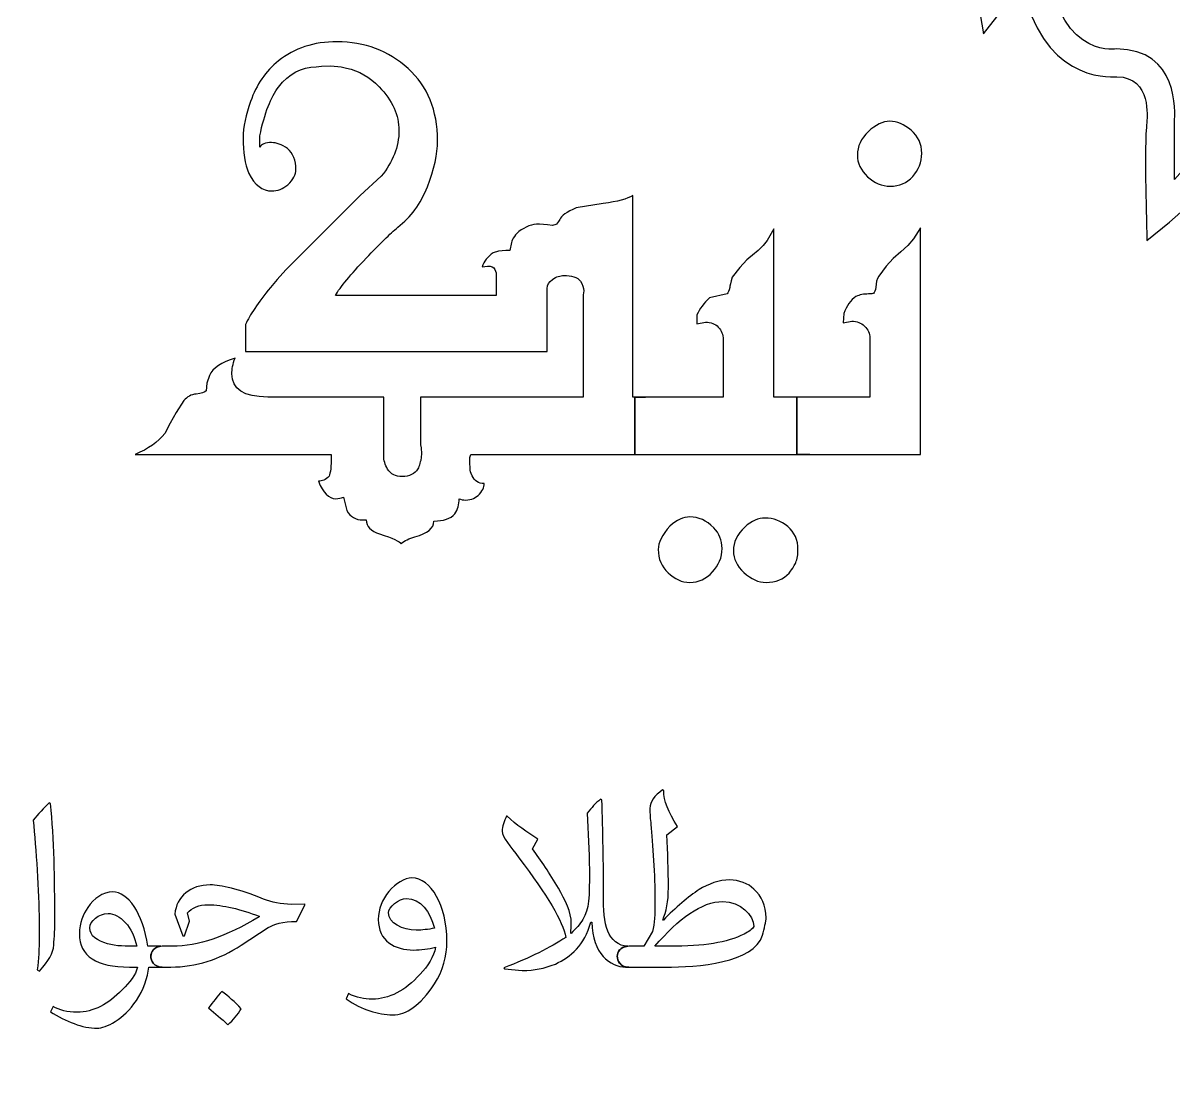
# Model space of a CAD drawing. Header units: millimetres. Extents: x -98 to 20, y -25 to 25.
# Drawn here: x -75.02 to -65.1, y -0.87 to 8.3 of the extents above; entities that cross this region are included whole.
import ezdxf

# ---------------------------------------------------------------- set-up
doc = ezdxf.new("R2010")
doc.units = ezdxf.units.MM
doc.header["$MEASUREMENT"] = 0
doc.layers.add('Layer 1', color=7, linetype='Continuous')

msp = doc.modelspace()

# ---------------------------------------------------------------- linework, layer by layer
at = {"layer": 'Layer 1', "color": 250, "lineweight": 18}
msp.add_open_spline([(-94.5401, 24.7584), (-94.5401, 24.7584), (-52.2477, 24.7584), (-52.2477, 24.7584), (-50.1802, 24.7584), (-48.4939, 23.0721), (-48.4939, 21.0046), (-48.4939, 21.0046), (-48.4939, -21.2878), (-48.4939, -21.2878), (-48.4939, -23.3553), (-50.1802, -25.0416), (-52.2477, -25.0416), (-52.2477, -25.0416), (-94.5401, -25.0416), (-94.5401, -25.0416), (-96.6076, -25.0416), (-98.2939, -23.3553), (-98.2939, -21.2878), (-98.2939, -21.2878), (-98.2939, 21.0046), (-98.2939, 21.0046), (-98.2939, 23.0721), (-96.6076, 24.7584), (-94.5401, 24.7584)], degree=3, knots=[0, 0, 0, 0, 0.125, 0.125, 0.125, 0.25, 0.25, 0.25, 0.375, 0.375, 0.375, 0.5, 0.5, 0.5, 0.625, 0.625, 0.625, 0.75, 0.75, 0.75, 0.875, 0.875, 0.875, 1, 1, 1, 1], dxfattribs=at)
at = {"layer": 'Layer 1', "color": 240}
for points, knots in [([(-69.3681, 13.9011), (-69.3681, 13.9011), (-69.3423, 13.8919), (-69.3423, 13.8919), (-69.3182, 13.8837), (-60.8168, 11.0794), (-60.9125, 1.7179), (-60.9125, 1.7179), (-60.9129, 1.685), (-60.9129, 1.685), (-60.9129, 1.685), (-60.9293, 1.6576), (-60.9293, 1.6576), (-60.9311, 1.6543), (-61.6407, 0.4813), (-61.7706, 0.1349), (-61.7891, 0.0553), (-61.8354, 0.0237), (-61.9125, 0.0373), (-61.9125, 0.0373), (-61.9153, 0.0377), (-61.9153, 0.0377), (-62.0052, 0.0556), (-62.0245, 0.1682), (-62.0541, 0.3403), (-62.1137, 0.6869), (-62.2347, 1.3886), (-62.4631, 1.5602), (-62.4631, 1.5602), (-62.4659, 1.5625), (-62.4659, 1.5625), (-62.4678, 1.564), (-63.0729, 2.0376), (-62.9751, 2.6969), (-63.1968, 2.6401), (-63.4692, 2.7671), (-63.4912, 3.7109), (-63.4912, 3.7109), (-63.4902, 3.729), (-63.4902, 3.729), (-63.4888, 3.7393), (-63.0026, 7.182), (-63.7886, 8.0814), (-63.8856, 7.948), (-64.064, 7.7886), (-64.3023, 7.9411), (-64.3738, 7.6228), (-64.5754, 7.0342), (-65.1304, 6.5819), (-65.1304, 6.5819), (-65.3255, 6.4227), (-65.3255, 6.4227), (-65.3255, 6.7442), (-65.3513, 7.1562), (-65.3245, 7.4587), (-65.3245, 7.4597), (-65.2793, 7.8324), (-65.5827, 7.835), (-65.6783, 7.8273), (-66.2406, 7.8181), (-66.3974, 8.6353), (-66.3974, 8.6353), (-66.7342, 8.2057), (-66.7342, 8.2057), (-66.7342, 8.2057), (-66.7788, 8.4729), (-66.7788, 8.4729), (-66.7789, 8.4742), (-66.8605, 8.9607), (-67.2839, 9.0399), (-67.2839, 9.0399), (-67.3012, 9.043), (-67.3012, 9.043), (-67.3012, 9.043), (-67.318, 9.0521), (-67.318, 9.0521), (-67.3201, 9.0533), (-68.0774, 9.4672), (-67.9204, 10.515), (-67.9511, 10.6596), (-68.1783, 11.6251), (-68.8751, 12.0693), (-68.789, 11.9071), (-68.7043, 11.7062), (-68.6429, 11.4857), (-68.5505, 11.1535), (-68.502, 10.7705), (-68.5674, 10.4031), (-68.5674, 10.4031), (-68.5852, 10.304), (-68.5852, 10.304), (-68.5852, 10.304), (-68.6853, 10.304), (-68.6853, 10.304), (-68.6881, 10.304), (-69.5896, 10.3043), (-70.2534, 10.9906), (-70.4348, 10.7602), (-70.8681, 10.3865), (-71.4233, 11.0947), (-71.4717, 11.128), (-71.7261, 11.294), (-71.9318, 11.2517), (-71.8647, 11.032), (-71.7544, 10.8157), (-71.5863, 10.6121), (-71.5863, 10.6121), (-71.4698, 10.4709), (-71.4698, 10.4709), (-71.4698, 10.4709), (-71.6458, 10.4206), (-71.6458, 10.4206), (-71.6468, 10.4204), (-72.044, 10.3051), (-72.4442, 10.7398), (-72.4442, 10.7398), (-72.4551, 10.7515), (-72.4551, 10.7515), (-72.4551, 10.7515), (-72.463, 10.7674), (-72.463, 10.7674), (-72.463, 10.7674), (-72.4711, 10.7865), (-72.4836, 10.8215), (-72.4836, 10.8215), (-72.4965, 10.8197), (-72.4965, 10.8197), (-72.9966, 10.1678), (-73.4804, 10.3159), (-73.7884, 10.5414), (-73.9137, 10.6328), (-74.0079, 10.7383), (-74.0598, 10.803), (-74.1049, 10.8016), (-74.152, 10.8074), (-74.1972, 10.8264), (-74.211, 10.7885), (-74.2199, 10.7674), (-74.2199, 10.7674), (-74.2199, 10.7674), (-74.228, 10.7512), (-74.228, 10.7512), (-74.228, 10.7512), (-74.2396, 10.7389), (-74.2396, 10.7389), (-74.6457, 10.3055), (-75.0466, 10.4204), (-75.0476, 10.4206), (-75.0476, 10.4206), (-75.2249, 10.4713), (-75.2249, 10.4713), (-75.2249, 10.4713), (-75.1065, 10.6124), (-75.1065, 10.6124), (-74.9501, 10.7989), (-74.8431, 10.9961), (-74.7738, 11.1967), (-74.9787, 11.2827), (-75.2688, 11.1023), (-75.336, 11.0573), (-75.8944, 10.3447), (-76.3287, 10.7237), (-76.508, 10.9523), (-77.1722, 10.2661), (-78.0747, 10.2658), (-78.0774, 10.2658), (-78.0774, 10.2658), (-78.1776, 10.2658), (-78.1776, 10.2658), (-78.1776, 10.2658), (-78.1952, 10.3646), (-78.1952, 10.3646), (-78.2608, 10.7319), (-78.2124, 11.1151), (-78.1199, 11.4474), (-78.0586, 11.668), (-77.9736, 11.8691), (-77.8873, 12.0312), (-78.5849, 11.5872), (-78.8122, 10.6216), (-78.8427, 10.4768), (-78.6852, 9.429), (-79.4436, 9.0151), (-79.4456, 9.014), (-79.4456, 9.014), (-79.4625, 9.0048), (-79.4625, 9.0048), (-79.4625, 9.0048), (-79.4798, 9.0018), (-79.4798, 9.0018), (-79.9037, 8.9225), (-79.9853, 8.436), (-79.9854, 8.4348), (-79.9854, 8.4348), (-80.0298, 8.1676), (-80.0298, 8.1676), (-80.0298, 8.1676), (-80.3677, 8.5972), (-80.3677, 8.5972), (-80.5242, 7.7799), (-81.0867, 7.7889), (-81.1825, 7.7965), (-81.4861, 7.794), (-81.441, 7.4216), (-81.441, 7.4206), (-81.4142, 7.1182), (-81.44, 6.7063), (-81.44, 6.385), (-81.44, 6.385), (-81.6352, 6.5437), (-81.6352, 6.5437), (-82.1911, 6.9962), (-82.3926, 7.5848), (-82.4639, 7.9031), (-82.7025, 7.7507), (-82.8812, 7.91), (-82.9783, 8.0434), (-83.7653, 7.1442), (-83.2782, 3.7011), (-83.2768, 3.6909), (-83.2768, 3.6909), (-83.2758, 3.6722), (-83.2758, 3.6722), (-83.2981, 2.728), (-83.571, 2.6015), (-83.7931, 2.6585), (-83.6944, 1.9994), (-84.3002, 1.5258), (-84.3021, 1.5243), (-84.3021, 1.5243), (-84.305, 1.5221), (-84.305, 1.5221), (-84.5337, 1.3504), (-84.6547, 0.6489), (-84.7143, 0.3023), (-84.7439, 0.1299), (-84.7646, 0.0172), (-84.8533, -0.0005), (-84.8533, -0.0005), (-84.856, -0.0008), (-84.856, -0.0008), (-84.9331, -0.0143), (-84.9794, 0.0172), (-84.9979, 0.0966), (-85.1282, 0.443), (-85.8383, 1.6162), (-85.8401, 1.6194), (-85.8401, 1.6194), (-85.8567, 1.6468), (-85.8567, 1.6468), (-85.8567, 1.6468), (-85.857, 1.6797), (-85.857, 1.6797), (-85.9448, 10.2595), (-78.8056, 13.3311), (-77.5941, 13.7906), (-77.9502, 13.795), (-78.2888, 13.9527), (-78.3389, 14.5139), (-78.3389, 14.5139), (-78.3528, 14.6705), (-78.3528, 14.6705), (-78.3528, 14.6705), (-78.1981, 14.6416), (-78.1981, 14.6416), (-78.1963, 14.6414), (-77.5363, 14.4983), (-77.3825, 14.9208), (-77.3825, 14.9208), (-77.3765, 14.937), (-77.3765, 14.937), (-77.3765, 14.937), (-77.367, 14.9502), (-77.367, 14.9502), (-77.3661, 14.9516), (-77.0885, 15.36), (-76.7635, 15.6015), (-76.7635, 15.6015), (-77.2939, 16.0162), (-77.2939, 16.0162), (-77.2939, 16.0162), (-77.1805, 16.111), (-77.1805, 16.111), (-77.1773, 16.1136), (-76.1384, 16.9756), (-75.0926, 16.8339), (-75.1289, 17.1229), (-75.1296, 17.6948), (-74.6719, 18.0925), (-74.6719, 18.0925), (-74.6719, 18.5607), (-74.6719, 18.5607), (-74.6719, 18.5607), (-74.1024, 18.5607), (-74.1024, 18.5607), (-74.0691, 18.7865), (-73.9378, 19.2883), (-73.4241, 19.4346), (-73.4241, 19.4346), (-73.371, 19.4496), (-73.371, 19.4496), (-73.371, 19.4496), (-73.325, 19.419), (-73.325, 19.419), (-73.3233, 19.418), (-72.7991, 19.0623), (-72.7773, 18.5607), (-72.7773, 18.5607), (-71.9281, 18.5607), (-71.9281, 18.5607), (-71.9281, 18.5607), (-71.9281, 17.986), (-71.9281, 17.986), (-71.8056, 17.8391), (-71.365, 17.2579), (-71.5902, 16.7419), (-71.1305, 16.7412), (-70.0932, 16.6668), (-69.6256, 16.0435), (-69.6256, 16.0435), (-69.5582, 15.9533), (-69.5582, 15.9533), (-69.5582, 15.9533), (-69.9707, 15.606), (-69.9707, 15.606), (-69.8192, 15.5039), (-69.5895, 15.3293), (-69.5168, 15.166), (-69.5168, 15.166), (-69.5148, 15.1619), (-69.5148, 15.1619), (-69.5141, 15.1603), (-69.2867, 14.5384), (-68.4811, 14.6654), (-68.4811, 14.6654), (-68.2836, 14.6964), (-68.2836, 14.6964), (-68.2836, 14.6964), (-68.3502, 14.5077), (-68.3502, 14.5077), (-68.351, 14.5057), (-68.5597, 13.9041), (-69.3681, 13.9011)], [0, 0, 0, 0, 0.008772, 0.008772, 0.008772, 0.017544, 0.017544, 0.017544, 0.026316, 0.026316, 0.026316, 0.035088, 0.035088, 0.035088, 0.04386, 0.04386, 0.04386, 0.052632, 0.052632, 0.052632, 0.061404, 0.061404, 0.061404, 0.070175, 0.070175, 0.070175, 0.078947, 0.078947, 0.078947, 0.087719, 0.087719, 0.087719, 0.096491, 0.096491, 0.096491, 0.105263, 0.105263, 0.105263, 0.114035, 0.114035, 0.114035, 0.122807, 0.122807, 0.122807, 0.131579, 0.131579, 0.131579, 0.140351, 0.140351, 0.140351, 0.149123, 0.149123, 0.149123, 0.157895, 0.157895, 0.157895, 0.166667, 0.166667, 0.166667, 0.175439, 0.175439, 0.175439, 0.184211, 0.184211, 0.184211, 0.192982, 0.192982, 0.192982, 0.201754, 0.201754, 0.201754, 0.210526, 0.210526, 0.210526, 0.219298, 0.219298, 0.219298, 0.22807, 0.22807, 0.22807, 0.236842, 0.236842, 0.236842, 0.245614, 0.245614, 0.245614, 0.254386, 0.254386, 0.254386, 0.263158, 0.263158, 0.263158, 0.27193, 0.27193, 0.27193, 0.280702, 0.280702, 0.280702, 0.289474, 0.289474, 0.289474, 0.298246, 0.298246, 0.298246, 0.307018, 0.307018, 0.307018, 0.315789, 0.315789, 0.315789, 0.324561, 0.324561, 0.324561, 0.333333, 0.333333, 0.333333, 0.342105, 0.342105, 0.342105, 0.350877, 0.350877, 0.350877, 0.359649, 0.359649, 0.359649, 0.368421, 0.368421, 0.368421, 0.377193, 0.377193, 0.377193, 0.385965, 0.385965, 0.385965, 0.394737, 0.394737, 0.394737, 0.403509, 0.403509, 0.403509, 0.412281, 0.412281, 0.412281, 0.421053, 0.421053, 0.421053, 0.429825, 0.429825, 0.429825, 0.438596, 0.438596, 0.438596, 0.447368, 0.447368, 0.447368, 0.45614, 0.45614, 0.45614, 0.464912, 0.464912, 0.464912, 0.473684, 0.473684, 0.473684, 0.482456, 0.482456, 0.482456, 0.491228, 0.491228, 0.491228, 0.5, 0.5, 0.5, 0.508772, 0.508772, 0.508772, 0.517544, 0.517544, 0.517544, 0.526316, 0.526316, 0.526316, 0.535088, 0.535088, 0.535088, 0.54386, 0.54386, 0.54386, 0.552632, 0.552632, 0.552632, 0.561404, 0.561404, 0.561404, 0.570175, 0.570175, 0.570175, 0.578947, 0.578947, 0.578947, 0.587719, 0.587719, 0.587719, 0.596491, 0.596491, 0.596491, 0.605263, 0.605263, 0.605263, 0.614035, 0.614035, 0.614035, 0.622807, 0.622807, 0.622807, 0.631579, 0.631579, 0.631579, 0.640351, 0.640351, 0.640351, 0.649123, 0.649123, 0.649123, 0.657895, 0.657895, 0.657895, 0.666667, 0.666667, 0.666667, 0.675439, 0.675439, 0.675439, 0.684211, 0.684211, 0.684211, 0.692982, 0.692982, 0.692982, 0.701754, 0.701754, 0.701754, 0.710526, 0.710526, 0.710526, 0.719298, 0.719298, 0.719298, 0.72807, 0.72807, 0.72807, 0.736842, 0.736842, 0.736842, 0.745614, 0.745614, 0.745614, 0.754386, 0.754386, 0.754386, 0.763158, 0.763158, 0.763158, 0.77193, 0.77193, 0.77193, 0.780702, 0.780702, 0.780702, 0.789474, 0.789474, 0.789474, 0.798246, 0.798246, 0.798246, 0.807018, 0.807018, 0.807018, 0.815789, 0.815789, 0.815789, 0.824561, 0.824561, 0.824561, 0.833333, 0.833333, 0.833333, 0.842105, 0.842105, 0.842105, 0.850877, 0.850877, 0.850877, 0.859649, 0.859649, 0.859649, 0.868421, 0.868421, 0.868421, 0.877193, 0.877193, 0.877193, 0.885965, 0.885965, 0.885965, 0.894737, 0.894737, 0.894737, 0.903509, 0.903509, 0.903509, 0.912281, 0.912281, 0.912281, 0.921053, 0.921053, 0.921053, 0.929825, 0.929825, 0.929825, 0.938596, 0.938596, 0.938596, 0.947368, 0.947368, 0.947368, 0.95614, 0.95614, 0.95614, 0.964912, 0.964912, 0.964912, 0.973684, 0.973684, 0.973684, 0.982456, 0.982456, 0.982456, 0.991228, 0.991228, 0.991228, 1, 1, 1, 1]), ([(-77.3425, 13.6275), (-77.3665, 13.6193), (-85.6922, 10.8748), (-85.6182, 1.7138), (-85.5336, 1.5732), (-85.1511, 0.9344), (-84.9231, 0.4959), (-84.8504, 0.8981), (-84.7161, 1.5117), (-84.448, 1.7129), (-84.4023, 1.7499), (-83.8084, 2.2458), (-84.1043, 2.8634), (-84.1043, 2.8634), (-84.4062, 3.4938), (-84.4062, 3.4938), (-84.4062, 3.4938), (-83.9121, 2.9996), (-83.9121, 2.9996), (-83.9111, 2.9987), (-83.5418, 2.6302), (-83.5148, 3.6681), (-83.5422, 3.8664), (-84.0353, 7.5457), (-83.0249, 8.3272), (-83.0249, 8.3272), (-82.9054, 8.4194), (-82.9054, 8.4194), (-82.9054, 8.4194), (-82.843, 8.2819), (-82.843, 8.2819), (-82.8428, 8.281), (-82.6975, 7.9503), (-82.4734, 8.215), (-82.4734, 8.215), (-82.2786, 8.445), (-82.2786, 8.445), (-82.2786, 8.445), (-82.2628, 8.144), (-82.2628, 8.144), (-82.2628, 8.1421), (-82.2151, 7.4708), (-81.6795, 6.9094), (-81.6795, 6.9094), (-81.6795, 7.4086), (-81.6795, 7.4086), (-81.6866, 7.4869), (-81.7175, 8.036), (-81.1795, 8.036), (-81.1795, 8.036), (-81.1627, 8.0346), (-81.1627, 8.0346), (-81.1613, 8.0345), (-80.6264, 7.9582), (-80.5709, 8.9046), (-80.5709, 8.9046), (-80.5522, 9.2193), (-80.5522, 9.2193), (-80.5522, 9.2193), (-80.1478, 8.7047), (-80.1478, 8.7047), (-80.0628, 8.9001), (-79.8875, 9.1594), (-79.5442, 9.2324), (-79.4545, 9.2881), (-78.9492, 9.6412), (-79.0817, 10.4617), (-79.0817, 10.4617), (-79.085, 10.4823), (-79.085, 10.4823), (-79.085, 10.4823), (-79.0814, 10.5023), (-79.0814, 10.5023), (-79.0806, 10.5068), (-78.7841, 12.0867), (-77.5805, 12.4286), (-77.5805, 12.4286), (-77.5712, 12.4314), (-77.5712, 12.4314), (-77.5712, 12.4314), (-77.5006, 12.2029), (-77.5006, 12.2029), (-77.5691, 12.1795), (-77.7633, 11.8378), (-77.8897, 11.3838), (-77.9647, 11.1136), (-78.0083, 10.8079), (-77.9747, 10.5115), (-77.7231, 10.5352), (-77.0616, 10.6517), (-76.5866, 11.2216), (-76.5866, 11.2216), (-76.478, 11.3517), (-76.478, 11.3517), (-76.478, 11.3517), (-76.392, 11.2055), (-76.392, 11.2055), (-76.391, 11.2039), (-76.0346, 10.5402), (-75.5132, 11.2182), (-75.5132, 11.2182), (-75.5024, 11.2321), (-75.5024, 11.2321), (-75.5024, 11.2321), (-75.487, 11.243), (-75.487, 11.243), (-75.4856, 11.244), (-75.0642, 11.5485), (-74.711, 11.4278), (-74.6922, 11.5226), (-74.6901, 11.6165), (-74.6742, 11.7037), (-74.6777, 11.822), (-74.6852, 11.9552), (-74.6988, 12.0953), (-74.7127, 12.2356), (-74.7335, 12.3856), (-74.7637, 12.539), (-74.8823, 12.9833), (-75.0254, 13.2326), (-75.2339, 13.6173), (-75.2339, 13.6173), (-75.2378, 13.6231), (-75.2378, 13.6231), (-75.3449, 13.7418), (-75.4725, 13.8391), (-75.623, 13.9038), (-75.7747, 13.9687), (-75.9518, 14.0024), (-76.1582, 13.9946), (-76.2763, 13.9598), (-77.1064, 13.7154), (-77.3392, 13.629), (-77.3392, 13.629), (-77.3425, 13.6275), (-77.3425, 13.6275)], [0, 0, 0, 0, 0.022222, 0.022222, 0.022222, 0.044444, 0.044444, 0.044444, 0.066667, 0.066667, 0.066667, 0.088889, 0.088889, 0.088889, 0.111111, 0.111111, 0.111111, 0.133333, 0.133333, 0.133333, 0.155556, 0.155556, 0.155556, 0.177778, 0.177778, 0.177778, 0.2, 0.2, 0.2, 0.222222, 0.222222, 0.222222, 0.244444, 0.244444, 0.244444, 0.266667, 0.266667, 0.266667, 0.288889, 0.288889, 0.288889, 0.311111, 0.311111, 0.311111, 0.333333, 0.333333, 0.333333, 0.355556, 0.355556, 0.355556, 0.377778, 0.377778, 0.377778, 0.4, 0.4, 0.4, 0.422222, 0.422222, 0.422222, 0.444444, 0.444444, 0.444444, 0.466667, 0.466667, 0.466667, 0.488889, 0.488889, 0.488889, 0.511111, 0.511111, 0.511111, 0.533333, 0.533333, 0.533333, 0.555556, 0.555556, 0.555556, 0.577778, 0.577778, 0.577778, 0.6, 0.6, 0.6, 0.622222, 0.622222, 0.622222, 0.644444, 0.644444, 0.644444, 0.666667, 0.666667, 0.666667, 0.688889, 0.688889, 0.688889, 0.711111, 0.711111, 0.711111, 0.733333, 0.733333, 0.733333, 0.755556, 0.755556, 0.755556, 0.777778, 0.777778, 0.777778, 0.8, 0.8, 0.8, 0.822222, 0.822222, 0.822222, 0.844444, 0.844444, 0.844444, 0.866667, 0.866667, 0.866667, 0.888889, 0.888889, 0.888889, 0.911111, 0.911111, 0.911111, 0.933333, 0.933333, 0.933333, 0.955556, 0.955556, 0.955556, 0.977778, 0.977778, 0.977778, 1, 1, 1, 1]), ([(-70.0616, 13.871), (-70.0616, 13.871), (-70.0624, 13.87), (-70.0624, 13.87), (-70.0624, 13.87), (-70.0681, 13.873), (-70.0681, 13.873), (-70.3146, 13.9478), (-70.5448, 14.0155), (-70.6028, 14.0325), (-70.6629, 14.0348), (-70.7218, 14.0333), (-70.7793, 14.0285), (-70.8342, 14.0237), (-70.8861, 14.0161), (-70.9348, 14.0059), (-70.9871, 13.9902), (-71.04, 13.9691), (-71.0928, 13.9415), (-71.2605, 13.8508), (-71.4024, 13.7008), (-71.5208, 13.5212), (-71.6044, 13.3773), (-71.7521, 13.0989), (-71.8646, 12.7511), (-71.9287, 12.5391), (-71.9715, 12.3359), (-71.9952, 12.1735), (-72.022, 11.9399), (-72.0283, 11.7154), (-71.9861, 11.4826), (-71.6471, 11.5505), (-71.2693, 11.2787), (-71.2681, 11.2779), (-71.2681, 11.2779), (-71.2579, 11.2697), (-71.2579, 11.2697), (-71.2579, 11.2697), (-71.247, 11.2558), (-71.247, 11.2558), (-70.7271, 10.579), (-70.3731, 11.2373), (-70.3721, 11.2391), (-70.3721, 11.2391), (-70.2888, 11.3965), (-70.2888, 11.3965), (-70.2888, 11.3965), (-70.1748, 11.2597), (-70.1748, 11.2597), (-69.7002, 10.6899), (-69.0394, 10.5734), (-68.7879, 10.5496), (-68.7545, 10.8463), (-68.798, 11.1519), (-68.8732, 11.4221), (-68.9995, 11.8761), (-69.1932, 12.2177), (-69.2616, 12.2411), (-69.2616, 12.2411), (-69.1911, 12.4694), (-69.1911, 12.4694), (-69.1911, 12.4694), (-69.1817, 12.4668), (-69.1817, 12.4668), (-67.9792, 12.1245), (-67.6827, 10.545), (-67.6818, 10.5405), (-67.6818, 10.5405), (-67.6782, 10.5205), (-67.6782, 10.5205), (-67.6782, 10.5205), (-67.6814, 10.4998), (-67.6814, 10.4998), (-67.8135, 9.6794), (-67.3089, 9.3263), (-67.2193, 9.2706), (-66.8765, 9.1975), (-66.7013, 8.9383), (-66.6163, 8.7429), (-66.6163, 8.7429), (-66.2131, 9.2576), (-66.2131, 9.2576), (-66.2131, 9.2576), (-66.1943, 8.9428), (-66.1943, 8.9428), (-66.1384, 7.9967), (-65.6038, 8.073), (-65.6025, 8.0731), (-65.6025, 8.0731), (-65.5857, 8.0745), (-65.5857, 8.0745), (-65.048, 8.0745), (-65.0789, 7.5251), (-65.0861, 7.4465), (-65.0861, 7.4465), (-65.0861, 6.9478), (-65.0861, 6.9478), (-64.5514, 7.5091), (-64.5032, 8.1803), (-64.5032, 8.1821), (-64.5032, 8.1821), (-64.4875, 8.4836), (-64.4875, 8.4836), (-64.4875, 8.4836), (-64.2926, 8.2532), (-64.2926, 8.2532), (-64.069, 7.9884), (-63.9241, 8.3191), (-63.9239, 8.32), (-63.9239, 8.32), (-63.8613, 8.4577), (-63.8613, 8.4577), (-63.8613, 8.4577), (-63.742, 8.3653), (-63.742, 8.3653), (-62.7324, 7.5837), (-63.2251, 3.9032), (-63.2522, 3.7061), (-63.2258, 2.6686), (-62.8569, 3.0373), (-62.8559, 3.0383), (-62.8559, 3.0383), (-62.3627, 3.5315), (-62.3627, 3.5315), (-62.3627, 3.5315), (-62.6631, 2.9021), (-62.6631, 2.9021), (-62.9584, 2.2836), (-62.3657, 1.788), (-62.3199, 1.7511), (-62.0524, 1.5498), (-61.9181, 0.9367), (-61.8454, 0.5346), (-61.6177, 0.973), (-61.2357, 1.6114), (-61.1512, 1.7519), (-61.0773, 10.9131), (-69.3955, 13.6574), (-69.4193, 13.6656), (-69.4193, 13.6656), (-69.4225, 13.667), (-69.4225, 13.667), (-69.5398, 13.7107), (-69.8086, 13.7943), (-70.0616, 13.871)], [0, 0, 0, 0, 0.020833, 0.020833, 0.020833, 0.041667, 0.041667, 0.041667, 0.0625, 0.0625, 0.0625, 0.083333, 0.083333, 0.083333, 0.104167, 0.104167, 0.104167, 0.125, 0.125, 0.125, 0.145833, 0.145833, 0.145833, 0.166667, 0.166667, 0.166667, 0.1875, 0.1875, 0.1875, 0.208333, 0.208333, 0.208333, 0.229167, 0.229167, 0.229167, 0.25, 0.25, 0.25, 0.270833, 0.270833, 0.270833, 0.291667, 0.291667, 0.291667, 0.3125, 0.3125, 0.3125, 0.333333, 0.333333, 0.333333, 0.354167, 0.354167, 0.354167, 0.375, 0.375, 0.375, 0.395833, 0.395833, 0.395833, 0.416667, 0.416667, 0.416667, 0.4375, 0.4375, 0.4375, 0.458333, 0.458333, 0.458333, 0.479167, 0.479167, 0.479167, 0.5, 0.5, 0.5, 0.520833, 0.520833, 0.520833, 0.541667, 0.541667, 0.541667, 0.5625, 0.5625, 0.5625, 0.583333, 0.583333, 0.583333, 0.604167, 0.604167, 0.604167, 0.625, 0.625, 0.625, 0.645833, 0.645833, 0.645833, 0.666667, 0.666667, 0.666667, 0.6875, 0.6875, 0.6875, 0.708333, 0.708333, 0.708333, 0.729167, 0.729167, 0.729167, 0.75, 0.75, 0.75, 0.770833, 0.770833, 0.770833, 0.791667, 0.791667, 0.791667, 0.8125, 0.8125, 0.8125, 0.833333, 0.833333, 0.833333, 0.854167, 0.854167, 0.854167, 0.875, 0.875, 0.875, 0.895833, 0.895833, 0.895833, 0.916667, 0.916667, 0.916667, 0.9375, 0.9375, 0.9375, 0.958333, 0.958333, 0.958333, 0.979167, 0.979167, 0.979167, 1, 1, 1, 1]), ([(-69.7426, 4.5768), (-69.7426, 4.5768), (-71.1565, 4.5768), (-71.1565, 4.5768), (-71.1565, 4.5768), (-71.1655, 4.5505), (-71.1655, 4.5505), (-71.1655, 4.5505), (-71.1655, 4.5101), (-71.1655, 4.5101), (-71.1655, 4.5101), (-71.1628, 4.4526), (-71.1628, 4.4526), (-71.1628, 4.4403), (-71.157, 4.4201), (-71.1459, 4.3933), (-71.1272, 4.3488), (-71.0928, 4.3266), (-71.041, 4.3266), (-71.041, 4.2931), (-71.0587, 4.2583), (-71.0937, 4.2219), (-71.0937, 4.2219), (-71.1349, 4.1979), (-71.1349, 4.1979), (-71.1518, 4.1884), (-71.1752, 4.1835), (-71.2035, 4.1835), (-71.224, 4.1835), (-71.2421, 4.1877), (-71.258, 4.1955), (-71.258, 4.1461), (-71.2705, 4.1025), (-71.2939, 4.0642), (-71.3323, 4.0231), (-71.3926, 4.0024), (-71.4753, 4.0024), (-71.4753, 3.9407), (-71.5302, 3.8952), (-71.6393, 3.867), (-71.6904, 3.8527), (-71.7302, 3.8325), (-71.7585, 3.8071), (-71.7681, 3.8263), (-71.8305, 3.8549), (-71.9448, 3.8928), (-72.0205, 3.9153), (-72.0588, 3.9555), (-72.0588, 4.0144), (-72.0588, 4.0144), (-72.09, 4.0121), (-72.09, 4.0121), (-72.1518, 4.0121), (-72.1973, 4.0388), (-72.2255, 4.093), (-72.2255, 4.093), (-72.2543, 4.2099), (-72.2543, 4.2099), (-72.2778, 4.2003), (-72.3002, 4.1955), (-72.3208, 4.1955), (-72.3826, 4.1955), (-72.4333, 4.2458), (-72.4712, 4.3458), (-72.4391, 4.3458), (-72.4089, 4.3598), (-72.3806, 4.3884), (-72.3677, 4.4187), (-72.3615, 4.4752), (-72.3615, 4.5576), (-72.3615, 4.5576), (-72.3615, 4.5768), (-72.3615, 4.5768), (-72.3615, 4.5768), (-74.0532, 4.5768), (-74.0532, 4.5768), (-73.9406, 4.6247), (-73.8554, 4.685), (-73.7983, 4.7577), (-73.7983, 4.7577), (-73.751, 4.8483), (-73.751, 4.8483), (-73.751, 4.8483), (-73.6983, 4.9389), (-73.6983, 4.9389), (-73.6983, 4.9389), (-73.6336, 5.0414), (-73.6336, 5.0414), (-73.6054, 5.0749), (-73.5695, 5.094), (-73.5259, 5.0984), (-73.4817, 5.1035), (-73.4535, 5.1122), (-73.4406, 5.1247), (-73.4406, 5.1247), (-73.4334, 5.1916), (-73.4334, 5.1916), (-73.4334, 5.1916), (-73.4124, 5.2583), (-73.4124, 5.2583), (-73.3836, 5.3235), (-73.3098, 5.3732), (-73.1911, 5.4082), (-73.2098, 5.3559), (-73.2188, 5.3105), (-73.2188, 5.2727), (-73.2188, 5.139), (-73.1159, 5.0725), (-72.9095, 5.0725), (-72.9095, 5.0725), (-71.9089, 5.0725), (-71.9089, 5.0725), (-71.9089, 5.0725), (-71.9089, 4.5671), (-71.9089, 4.5671), (-71.9089, 4.5273), (-71.8974, 4.4887), (-71.8754, 4.4503), (-71.8467, 4.4076), (-71.8046, 4.3862), (-71.7494, 4.3862), (-71.6872, 4.3862), (-71.6418, 4.4081), (-71.6134, 4.4526), (-71.6086, 4.4623), (-71.6029, 4.478), (-71.5966, 4.5006), (-71.5951, 4.5082), (-71.5928, 4.5163), (-71.5895, 4.5245), (-71.5895, 4.5245), (-71.5822, 4.5815), (-71.5822, 4.5815), (-71.5822, 4.5815), (-71.5847, 4.6342), (-71.5847, 4.6342), (-71.5847, 4.6342), (-71.5923, 4.6601), (-71.5923, 4.6601), (-71.5923, 4.6601), (-71.5923, 5.0725), (-71.5923, 5.0725), (-71.5923, 5.0725), (-70.1881, 5.0725), (-70.1881, 5.0725), (-70.1881, 5.0725), (-70.1881, 5.9536), (-70.1881, 5.9536), (-70.1881, 5.9536), (-70.1833, 5.9897), (-70.1833, 5.9897), (-70.1833, 6.0151), (-70.1928, 6.0427), (-70.2097, 6.073), (-70.2389, 6.1045), (-70.2872, 6.1208), (-70.3557, 6.1208), (-70.3854, 6.1208), (-70.4184, 6.1098), (-70.4529, 6.0873), (-70.4826, 6.0649), (-70.4985, 6.039), (-70.4985, 6.0088), (-70.4985, 6.0088), (-70.4985, 5.4653), (-70.4985, 5.4653), (-70.4985, 5.4653), (-73.1001, 5.4653), (-73.1001, 5.4653), (-73.1001, 5.4653), (-73.1001, 5.6989), (-73.1001, 5.6989), (-73.0656, 5.777), (-72.9932, 5.8833), (-72.886, 6.0183), (-72.886, 6.0183), (-72.829, 6.0873), (-72.829, 6.0873), (-72.829, 6.0873), (-72.7524, 6.1684), (-72.7524, 6.1684), (-72.7524, 6.1684), (-72.5566, 6.3662), (-72.5566, 6.3662), (-72.5566, 6.3662), (-72.1115, 6.812), (-72.1115, 6.812), (-72.1115, 6.812), (-71.9299, 6.9787), (-71.9299, 6.9787), (-71.829, 7.0994), (-71.7772, 7.2306), (-71.7772, 7.3713), (-71.7772, 7.5036), (-71.8346, 7.6291), (-71.9468, 7.7484), (-72.031, 7.8322), (-72.1249, 7.8863), (-72.2284, 7.9102), (-72.2284, 7.9102), (-72.2758, 7.9199), (-72.2758, 7.9199), (-72.2758, 7.9199), (-72.3662, 7.9294), (-72.3662, 7.9294), (-72.3662, 7.9294), (-72.4449, 7.927), (-72.4449, 7.927), (-72.4449, 7.927), (-72.4927, 7.9199), (-72.4927, 7.9199), (-72.6164, 7.9199), (-72.7246, 7.8619), (-72.8164, 7.7459), (-72.8816, 7.6631), (-72.9353, 7.5223), (-72.9785, 7.324), (-72.9785, 7.324), (-72.9785, 7.2262), (-72.9785, 7.2262), (-72.9645, 7.2531), (-72.9299, 7.267), (-72.876, 7.267), (-72.8362, 7.267), (-72.7907, 7.2503), (-72.738, 7.2168), (-72.6904, 7.1741), (-72.6665, 7.1127), (-72.6665, 7.0334), (-72.6665, 6.9921), (-72.6896, 6.9485), (-72.7351, 6.902), (-72.7802, 6.8676), (-72.8261, 6.8499), (-72.8735, 6.8499), (-72.955, 6.8499), (-73.0215, 6.9001), (-73.0737, 7.0002), (-73.1059, 7.0827), (-73.1215, 7.1851), (-73.1215, 7.3073), (-73.1215, 7.4026), (-73.1001, 7.5075), (-73.0569, 7.6218), (-73.0066, 7.7666), (-72.9262, 7.883), (-72.8164, 7.972), (-72.6801, 8.0817), (-72.512, 8.1368), (-72.3117, 8.1368), (-72.0732, 8.1368), (-71.8691, 8.0596), (-71.6986, 7.9069), (-71.5292, 7.7531), (-71.4443, 7.5457), (-71.4443, 7.2832), (-71.4443, 7.1675), (-71.4735, 7.0352), (-71.5315, 6.8867), (-71.5895, 6.7383), (-71.6747, 6.6218), (-71.7873, 6.5376), (-71.8525, 6.4819), (-71.9429, 6.393), (-72.0588, 6.2708), (-72.1953, 6.1281), (-72.2844, 6.0207), (-72.3256, 5.9494), (-72.3256, 5.9494), (-70.9389, 5.9494), (-70.9389, 5.9494), (-70.9389, 5.9494), (-70.9389, 6.1065), (-70.9389, 6.1065), (-70.9357, 6.1318), (-70.9389, 6.154), (-70.9496, 6.1731), (-70.9596, 6.1923), (-70.9812, 6.2019), (-71.0133, 6.2019), (-71.0133, 6.2019), (-71.0607, 6.1946), (-71.0607, 6.1946), (-71.043, 6.2424), (-71.0114, 6.2829), (-70.9653, 6.3164), (-70.9653, 6.3164), (-70.9194, 6.3308), (-70.9194, 6.3308), (-70.9194, 6.3308), (-70.8562, 6.3349), (-70.8562, 6.3349), (-70.8562, 6.3349), (-70.8192, 6.3374), (-70.8192, 6.3374), (-70.8192, 6.3374), (-70.8054, 6.4045), (-70.8054, 6.4045), (-70.8007, 6.4374), (-70.7738, 6.4738), (-70.724, 6.5136), (-70.724, 6.5136), (-70.6559, 6.5496), (-70.6559, 6.5496), (-70.6286, 6.5591), (-70.5981, 6.564), (-70.5649, 6.564), (-70.5649, 6.564), (-70.496, 6.5568), (-70.496, 6.5568), (-70.496, 6.5568), (-70.4529, 6.5519), (-70.4529, 6.5519), (-70.4529, 6.5519), (-70.4247, 6.5591), (-70.4247, 6.5591), (-70.4165, 6.564), (-70.404, 6.5791), (-70.3881, 6.6045), (-70.3787, 6.6343), (-70.3322, 6.6679), (-70.248, 6.7043), (-70.248, 6.7043), (-70.0141, 6.7426), (-70.0141, 6.7426), (-69.8925, 6.757), (-69.8073, 6.78), (-69.7599, 6.812), (-69.7599, 6.812), (-69.7599, 5.0725), (-69.7599, 5.0725), (-69.7599, 5.0725), (-69.6501, 5.0725), (-69.6501, 5.0725), (-69.6501, 5.0725), (-69.6501, 5.0723), (-69.6501, 5.0723), (-69.6501, 5.0723), (-69.7426, 5.0723), (-69.7426, 5.0723), (-69.7426, 5.0723), (-69.7426, 4.5768), (-69.7426, 4.5768)], [0, 0, 0, 0, 0.008772, 0.008772, 0.008772, 0.017544, 0.017544, 0.017544, 0.026316, 0.026316, 0.026316, 0.035088, 0.035088, 0.035088, 0.04386, 0.04386, 0.04386, 0.052632, 0.052632, 0.052632, 0.061404, 0.061404, 0.061404, 0.070175, 0.070175, 0.070175, 0.078947, 0.078947, 0.078947, 0.087719, 0.087719, 0.087719, 0.096491, 0.096491, 0.096491, 0.105263, 0.105263, 0.105263, 0.114035, 0.114035, 0.114035, 0.122807, 0.122807, 0.122807, 0.131579, 0.131579, 0.131579, 0.140351, 0.140351, 0.140351, 0.149123, 0.149123, 0.149123, 0.157895, 0.157895, 0.157895, 0.166667, 0.166667, 0.166667, 0.175439, 0.175439, 0.175439, 0.184211, 0.184211, 0.184211, 0.192982, 0.192982, 0.192982, 0.201754, 0.201754, 0.201754, 0.210526, 0.210526, 0.210526, 0.219298, 0.219298, 0.219298, 0.22807, 0.22807, 0.22807, 0.236842, 0.236842, 0.236842, 0.245614, 0.245614, 0.245614, 0.254386, 0.254386, 0.254386, 0.263158, 0.263158, 0.263158, 0.27193, 0.27193, 0.27193, 0.280702, 0.280702, 0.280702, 0.289474, 0.289474, 0.289474, 0.298246, 0.298246, 0.298246, 0.307018, 0.307018, 0.307018, 0.315789, 0.315789, 0.315789, 0.324561, 0.324561, 0.324561, 0.333333, 0.333333, 0.333333, 0.342105, 0.342105, 0.342105, 0.350877, 0.350877, 0.350877, 0.359649, 0.359649, 0.359649, 0.368421, 0.368421, 0.368421, 0.377193, 0.377193, 0.377193, 0.385965, 0.385965, 0.385965, 0.394737, 0.394737, 0.394737, 0.403509, 0.403509, 0.403509, 0.412281, 0.412281, 0.412281, 0.421053, 0.421053, 0.421053, 0.429825, 0.429825, 0.429825, 0.438596, 0.438596, 0.438596, 0.447368, 0.447368, 0.447368, 0.45614, 0.45614, 0.45614, 0.464912, 0.464912, 0.464912, 0.473684, 0.473684, 0.473684, 0.482456, 0.482456, 0.482456, 0.491228, 0.491228, 0.491228, 0.5, 0.5, 0.5, 0.508772, 0.508772, 0.508772, 0.517544, 0.517544, 0.517544, 0.526316, 0.526316, 0.526316, 0.535088, 0.535088, 0.535088, 0.54386, 0.54386, 0.54386, 0.552632, 0.552632, 0.552632, 0.561404, 0.561404, 0.561404, 0.570175, 0.570175, 0.570175, 0.578947, 0.578947, 0.578947, 0.587719, 0.587719, 0.587719, 0.596491, 0.596491, 0.596491, 0.605263, 0.605263, 0.605263, 0.614035, 0.614035, 0.614035, 0.622807, 0.622807, 0.622807, 0.631579, 0.631579, 0.631579, 0.640351, 0.640351, 0.640351, 0.649123, 0.649123, 0.649123, 0.657895, 0.657895, 0.657895, 0.666667, 0.666667, 0.666667, 0.675439, 0.675439, 0.675439, 0.684211, 0.684211, 0.684211, 0.692982, 0.692982, 0.692982, 0.701754, 0.701754, 0.701754, 0.710526, 0.710526, 0.710526, 0.719298, 0.719298, 0.719298, 0.72807, 0.72807, 0.72807, 0.736842, 0.736842, 0.736842, 0.745614, 0.745614, 0.745614, 0.754386, 0.754386, 0.754386, 0.763158, 0.763158, 0.763158, 0.77193, 0.77193, 0.77193, 0.780702, 0.780702, 0.780702, 0.789474, 0.789474, 0.789474, 0.798246, 0.798246, 0.798246, 0.807018, 0.807018, 0.807018, 0.815789, 0.815789, 0.815789, 0.824561, 0.824561, 0.824561, 0.833333, 0.833333, 0.833333, 0.842105, 0.842105, 0.842105, 0.850877, 0.850877, 0.850877, 0.859649, 0.859649, 0.859649, 0.868421, 0.868421, 0.868421, 0.877193, 0.877193, 0.877193, 0.885965, 0.885965, 0.885965, 0.894737, 0.894737, 0.894737, 0.903509, 0.903509, 0.903509, 0.912281, 0.912281, 0.912281, 0.921053, 0.921053, 0.921053, 0.929825, 0.929825, 0.929825, 0.938596, 0.938596, 0.938596, 0.947368, 0.947368, 0.947368, 0.95614, 0.95614, 0.95614, 0.964912, 0.964912, 0.964912, 0.973684, 0.973684, 0.973684, 0.982456, 0.982456, 0.982456, 0.991228, 0.991228, 0.991228, 1, 1, 1, 1]), ([(-67.2671, 7.174), (-67.2671, 7.0978), (-67.293, 7.0312), (-67.3447, 6.9748), (-67.3965, 6.9187), (-67.4607, 6.8905), (-67.5388, 6.8905), (-67.6106, 6.8905), (-67.6758, 6.9177), (-67.7341, 6.9729), (-67.793, 7.0275), (-67.8222, 7.0897), (-67.8222, 7.1596), (-67.8222, 7.2344), (-67.7911, 7.3015), (-67.7285, 7.3608), (-67.6655, 7.4206), (-67.6038, 7.4504), (-67.5435, 7.4504), (-67.4798, 7.4504), (-67.418, 7.4245), (-67.3576, 7.3727), (-67.2974, 7.3215), (-67.2671, 7.2548), (-67.2671, 7.174)], [0, 0, 0, 0, 0.125, 0.125, 0.125, 0.25, 0.25, 0.25, 0.375, 0.375, 0.375, 0.5, 0.5, 0.5, 0.625, 0.625, 0.625, 0.75, 0.75, 0.75, 0.875, 0.875, 0.875, 1, 1, 1, 1]), ([(-68.232, 4.5765), (-68.232, 4.5765), (-68.561, 4.5765), (-68.561, 4.5765), (-68.561, 4.5765), (-69.7426, 4.5765), (-69.7426, 4.5765), (-69.7426, 4.5765), (-69.7426, 5.0723), (-69.7426, 5.0723), (-69.7426, 5.0723), (-68.9806, 5.0723), (-68.9806, 5.0723), (-68.9806, 5.0723), (-68.9806, 5.568), (-68.9806, 5.568), (-68.9806, 5.6111), (-68.994, 5.6465), (-69.0223, 5.6752), (-69.0495, 5.7035), (-69.0865, 5.7179), (-69.1329, 5.7179), (-69.1329, 5.7179), (-69.2066, 5.7035), (-69.2066, 5.7035), (-69.2066, 5.7035), (-69.2066, 5.7802), (-69.2066, 5.7802), (-69.1827, 5.8338), (-69.1464, 5.8831), (-69.0971, 5.9276), (-69.0971, 5.9276), (-68.9467, 5.9612), (-68.9467, 5.9612), (-68.9376, 5.9708), (-68.9294, 5.9891), (-68.9232, 6.0157), (-68.9232, 6.0288), (-68.9159, 6.0589), (-68.9015, 6.1063), (-68.9015, 6.1063), (-68.8373, 6.1901), (-68.8373, 6.1901), (-68.8373, 6.1901), (-68.7755, 6.2543), (-68.7755, 6.2543), (-68.7755, 6.2543), (-68.7109, 6.3089), (-68.7109, 6.3089), (-68.6645, 6.3453), (-68.6281, 6.3827), (-68.6018, 6.421), (-68.6018, 6.421), (-68.5438, 6.5235), (-68.5438, 6.5235), (-68.5438, 6.5235), (-68.5438, 5.0723), (-68.5438, 5.0723), (-68.5438, 5.0723), (-68.3442, 5.0723), (-68.3442, 5.0723), (-68.3442, 5.0723), (-68.3442, 4.5766), (-68.3442, 4.5766), (-68.3442, 4.5766), (-68.232, 4.5766), (-68.232, 4.5766), (-68.232, 4.5766), (-68.232, 4.5765), (-68.232, 4.5765)], [0, 0, 0, 0, 0.043478, 0.043478, 0.043478, 0.086957, 0.086957, 0.086957, 0.130435, 0.130435, 0.130435, 0.173913, 0.173913, 0.173913, 0.217391, 0.217391, 0.217391, 0.26087, 0.26087, 0.26087, 0.304348, 0.304348, 0.304348, 0.347826, 0.347826, 0.347826, 0.391304, 0.391304, 0.391304, 0.434783, 0.434783, 0.434783, 0.478261, 0.478261, 0.478261, 0.521739, 0.521739, 0.521739, 0.565217, 0.565217, 0.565217, 0.608696, 0.608696, 0.608696, 0.652174, 0.652174, 0.652174, 0.695652, 0.695652, 0.695652, 0.73913, 0.73913, 0.73913, 0.782609, 0.782609, 0.782609, 0.826087, 0.826087, 0.826087, 0.869565, 0.869565, 0.869565, 0.913043, 0.913043, 0.913043, 0.956522, 0.956522, 0.956522, 1, 1, 1, 1]), ([(-68.3442, 4.5766), (-68.3442, 4.5766), (-68.3442, 5.0723), (-68.3442, 5.0723), (-68.3442, 5.0723), (-67.7153, 5.0723), (-67.7153, 5.0723), (-67.7153, 5.0723), (-67.7153, 5.5824), (-67.7153, 5.5824), (-67.7153, 5.6203), (-67.7303, 5.6543), (-67.7605, 5.6835), (-67.7906, 5.7128), (-67.8269, 5.7275), (-67.8701, 5.7275), (-67.8701, 5.7275), (-67.9439, 5.7133), (-67.9439, 5.7133), (-67.9439, 5.7133), (-67.9392, 5.7917), (-67.9392, 5.7917), (-67.9156, 5.8583), (-67.8802, 5.9077), (-67.8342, 5.9398), (-67.8025, 5.9541), (-67.7668, 5.9613), (-67.727, 5.9613), (-67.7016, 5.9613), (-67.6872, 5.9627), (-67.6843, 5.966), (-67.6747, 5.9738), (-67.6677, 5.9919), (-67.6626, 6.0206), (-67.6626, 6.0556), (-67.6541, 6.0873), (-67.6364, 6.1159), (-67.6364, 6.1159), (-67.5746, 6.2018), (-67.5746, 6.2018), (-67.5746, 6.2018), (-67.5129, 6.2683), (-67.5129, 6.2683), (-67.5129, 6.2683), (-67.4458, 6.3234), (-67.4458, 6.3234), (-67.4458, 6.3234), (-67.3864, 6.3779), (-67.3864, 6.3779), (-67.3864, 6.3779), (-67.3384, 6.4354), (-67.3384, 6.4354), (-67.3384, 6.4354), (-67.2768, 6.5331), (-67.2768, 6.5331), (-67.2768, 6.5331), (-67.2768, 4.5766), (-67.2768, 4.5766), (-67.2768, 4.5766), (-68.3442, 4.5766), (-68.3442, 4.5766)], [0, 0, 0, 0, 0.05, 0.05, 0.05, 0.1, 0.1, 0.1, 0.15, 0.15, 0.15, 0.2, 0.2, 0.2, 0.25, 0.25, 0.25, 0.3, 0.3, 0.3, 0.35, 0.35, 0.35, 0.4, 0.4, 0.4, 0.45, 0.45, 0.45, 0.5, 0.5, 0.5, 0.55, 0.55, 0.55, 0.6, 0.6, 0.6, 0.65, 0.65, 0.65, 0.7, 0.7, 0.7, 0.75, 0.75, 0.75, 0.8, 0.8, 0.8, 0.85, 0.85, 0.85, 0.9, 0.9, 0.9, 0.95, 0.95, 0.95, 1, 1, 1, 1]), ([(-68.9897, 3.7667), (-68.9897, 3.6886), (-69.0175, 3.6209), (-69.0731, 3.5641), (-69.1254, 3.5037), (-69.1909, 3.4735), (-69.2684, 3.4735), (-69.337, 3.4735), (-69.3993, 3.5014), (-69.4543, 3.5569), (-69.5119, 3.609), (-69.5405, 3.6761), (-69.5405, 3.7571), (-69.5405, 3.816), (-69.5065, 3.8836), (-69.4404, 3.9598), (-69.38, 4.0118), (-69.3226, 4.0382), (-69.2684, 4.0382), (-69.1924, 4.0382), (-69.1229, 4.0071), (-69.0616, 3.9454), (-69.0138, 3.8946), (-68.9897, 3.8351), (-68.9897, 3.7667)], [0, 0, 0, 0, 0.125, 0.125, 0.125, 0.25, 0.25, 0.25, 0.375, 0.375, 0.375, 0.5, 0.5, 0.5, 0.625, 0.625, 0.625, 0.75, 0.75, 0.75, 0.875, 0.875, 0.875, 1, 1, 1, 1]), ([(-68.3344, 3.7571), (-68.3344, 3.7125), (-68.3412, 3.6751), (-68.3536, 3.6451), (-68.3598, 3.6244), (-68.379, 3.5943), (-68.4106, 3.5545), (-68.4619, 3.5003), (-68.5275, 3.4735), (-68.6085, 3.4735), (-68.6755, 3.4735), (-68.7392, 3.5018), (-68.8005, 3.5579), (-68.8617, 3.6149), (-68.892, 3.6771), (-68.892, 3.7451), (-68.892, 3.8213), (-68.8598, 3.8898), (-68.7943, 3.9501), (-68.7338, 4.0028), (-68.6755, 4.0287), (-68.6181, 4.0287), (-68.5463, 4.0287), (-68.4815, 4.0043), (-68.4232, 3.9549), (-68.3642, 3.9056), (-68.3344, 3.8394), (-68.3344, 3.7571)], [0, 0, 0, 0, 0.111111, 0.111111, 0.111111, 0.222222, 0.222222, 0.222222, 0.333333, 0.333333, 0.333333, 0.444444, 0.444444, 0.444444, 0.555556, 0.555556, 0.555556, 0.666667, 0.666667, 0.666667, 0.777778, 0.777778, 0.777778, 0.888889, 0.888889, 0.888889, 1, 1, 1, 1]), ([(-70.0263, 1.5991), (-70.0176, 1.3257), (-70.0124, 1.0502), (-70.0124, 0.7768), (-70.0124, 0.6533), (-70.0095, 0.5455), (-69.976, 0.464), (-69.9478, 0.3966), (-69.8816, 0.3348), (-69.8059, 0.3348), (-69.8059, 0.3348), (-69.8014, 0.3348), (-69.8014, 0.3348), (-69.872, 0.3316), (-69.8931, 0.2821), (-69.8931, 0.2493), (-69.8931, 0.2114), (-69.8722, 0.1554), (-69.7949, 0.1553), (-69.7949, 0.1553), (-69.7949, 0.1552), (-69.7949, 0.1552), (-69.7949, 0.1552), (-69.8212, 0.1552), (-69.8212, 0.1552), (-69.9519, 0.1552), (-70.1121, 0.2731), (-70.1121, 0.5426), (-70.1121, 0.5426), (-70.1215, 0.5441), (-70.1215, 0.5441), (-70.1762, 0.342), (-70.2968, 0.2423), (-70.4275, 0.1821), (-70.5286, 0.1427), (-70.6015, 0.126), (-70.7141, 0.126), (-70.7141, 0.126), (-70.8667, 0.1398), (-70.8667, 0.1398), (-70.8667, 0.1398), (-70.8726, 0.1498), (-70.8726, 0.1498), (-70.645, 0.2352), (-70.4726, 0.3237), (-70.3376, 0.412), (-70.3616, 0.5513), (-70.4961, 0.7724), (-70.7419, 1.0981), (-70.8137, 1.195), (-70.8879, 1.2793), (-70.8879, 1.3286), (-70.8879, 1.3637), (-70.8654, 1.4196), (-70.8501, 1.4574), (-70.8501, 1.4574), (-70.8428, 1.4574), (-70.8428, 1.4574), (-70.7701, 1.3832), (-70.6719, 1.3185), (-70.5776, 1.2583), (-70.5776, 1.2583), (-70.6254, 1.1753), (-70.6254, 1.1753), (-70.5513, 1.0729), (-70.4765, 0.9651), (-70.4008, 0.8358), (-70.3433, 0.7362), (-70.2902, 0.6254), (-70.2902, 0.5355), (-70.2902, 0.5048), (-70.293, 0.478), (-70.2954, 0.4474), (-70.2954, 0.4474), (-70.2917, 0.4459), (-70.2917, 0.4459), (-70.2495, 0.4865), (-70.2168, 0.5259), (-70.1906, 0.5665), (-70.1345, 0.6562), (-70.1345, 0.7543), (-70.1345, 0.9957), (-70.1345, 1.1571), (-70.1456, 1.32), (-70.1526, 1.4843), (-70.1149, 1.5302), (-70.0823, 1.5686), (-70.0373, 1.6035), (-70.0373, 1.6035), (-70.0263, 1.5991), (-70.0263, 1.5991)], [0, 0, 0, 0, 0.033333, 0.033333, 0.033333, 0.066667, 0.066667, 0.066667, 0.1, 0.1, 0.1, 0.133333, 0.133333, 0.133333, 0.166667, 0.166667, 0.166667, 0.2, 0.2, 0.2, 0.233333, 0.233333, 0.233333, 0.266667, 0.266667, 0.266667, 0.3, 0.3, 0.3, 0.333333, 0.333333, 0.333333, 0.366667, 0.366667, 0.366667, 0.4, 0.4, 0.4, 0.433333, 0.433333, 0.433333, 0.466667, 0.466667, 0.466667, 0.5, 0.5, 0.5, 0.533333, 0.533333, 0.533333, 0.566667, 0.566667, 0.566667, 0.6, 0.6, 0.6, 0.633333, 0.633333, 0.633333, 0.666667, 0.666667, 0.666667, 0.7, 0.7, 0.7, 0.733333, 0.733333, 0.733333, 0.766667, 0.766667, 0.766667, 0.8, 0.8, 0.8, 0.833333, 0.833333, 0.833333, 0.866667, 0.866667, 0.866667, 0.9, 0.9, 0.9, 0.933333, 0.933333, 0.933333, 0.966667, 0.966667, 0.966667, 1, 1, 1, 1]), ([(-69.6657, 0.3349), (-69.6657, 0.3349), (-69.5901, 0.4628), (-69.5901, 0.4628), (-69.5718, 0.5342), (-69.5688, 0.5974), (-69.5688, 0.742), (-69.5688, 0.9327), (-69.5886, 1.2258), (-69.6038, 1.3858), (-69.6082, 1.4294), (-69.6126, 1.4802), (-69.6126, 1.5232), (-69.6126, 1.5864), (-69.5732, 1.6314), (-69.5029, 1.6846), (-69.5029, 1.6846), (-69.4932, 1.6751), (-69.4932, 1.6751), (-69.4932, 1.5936), (-69.4524, 1.4925), (-69.374, 1.3675), (-69.374, 1.3675), (-69.465, 1.2961), (-69.465, 1.2961), (-69.4578, 1.1443), (-69.4524, 0.993), (-69.4524, 0.8416), (-69.4524, 0.718), (-69.4707, 0.6352), (-69.5014, 0.561), (-69.5014, 0.561), (-69.4956, 0.561), (-69.4956, 0.561), (-69.3923, 0.666), (-69.2796, 0.7641), (-69.1872, 0.8234), (-69.1086, 0.8723), (-69.0148, 0.9073), (-68.9233, 0.9073), (-68.8433, 0.9073), (-68.7648, 0.8767), (-68.7145, 0.8287), (-68.6499, 0.7684), (-68.6091, 0.6831), (-68.6091, 0.5806), (-68.6091, 0.5537), (-68.6259, 0.4848), (-68.6411, 0.4317), (-68.7116, 0.1889), (-69.2011, 0.1553), (-69.4788, 0.1553), (-69.4788, 0.1553), (-69.7945, 0.1553), (-69.7945, 0.1553), (-69.8721, 0.1553), (-69.8931, 0.2114), (-69.8931, 0.2493), (-69.8931, 0.2832), (-69.8706, 0.3349), (-69.7945, 0.3349), (-69.7945, 0.3349), (-69.6657, 0.3349), (-69.6657, 0.3349)], [0, 0, 0, 0, 0.047619, 0.047619, 0.047619, 0.095238, 0.095238, 0.095238, 0.142857, 0.142857, 0.142857, 0.190476, 0.190476, 0.190476, 0.238095, 0.238095, 0.238095, 0.285714, 0.285714, 0.285714, 0.333333, 0.333333, 0.333333, 0.380952, 0.380952, 0.380952, 0.428571, 0.428571, 0.428571, 0.47619, 0.47619, 0.47619, 0.52381, 0.52381, 0.52381, 0.571429, 0.571429, 0.571429, 0.619048, 0.619048, 0.619048, 0.666667, 0.666667, 0.666667, 0.714286, 0.714286, 0.714286, 0.761905, 0.761905, 0.761905, 0.809524, 0.809524, 0.809524, 0.857143, 0.857143, 0.857143, 0.904762, 0.904762, 0.904762, 0.952381, 0.952381, 0.952381, 1, 1, 1, 1]), ([(-74.8977, 0.1314), (-74.8838, 0.22), (-74.8823, 0.3197), (-74.8823, 0.4122), (-74.8823, 0.4122), (-74.8823, 0.5496), (-74.8823, 0.5496), (-74.8823, 0.8064), (-74.9102, 1.1794), (-74.9326, 1.4222), (-74.8933, 1.473), (-74.8387, 1.532), (-74.7952, 1.5712), (-74.7952, 1.5712), (-74.7827, 1.5669), (-74.7827, 1.5669), (-74.7529, 1.2608), (-74.7463, 0.906), (-74.7463, 0.5792), (-74.7463, 0.4935), (-74.7488, 0.4093), (-74.7559, 0.3474), (-74.7601, 0.2703), (-74.7979, 0.2115), (-74.8794, 0.1214), (-74.8794, 0.1214), (-74.8977, 0.1314), (-74.8977, 0.1314)], [0, 0, 0, 0, 0.111111, 0.111111, 0.111111, 0.222222, 0.222222, 0.222222, 0.333333, 0.333333, 0.333333, 0.444444, 0.444444, 0.444444, 0.555556, 0.555556, 0.555556, 0.666667, 0.666667, 0.666667, 0.777778, 0.777778, 0.777778, 0.888889, 0.888889, 0.888889, 1, 1, 1, 1]), ([(-71.6498, 0.3026), (-71.8139, 0.3026), (-71.9557, 0.3797), (-71.9557, 0.5664), (-71.9557, 0.6588), (-71.9207, 0.7374), (-71.8657, 0.8079), (-71.8009, 0.8777), (-71.7311, 0.9242), (-71.6649, 0.9242), (-71.5836, 0.9242), (-71.5079, 0.8667), (-71.4533, 0.7657), (-71.4001, 0.669), (-71.3632, 0.5358), (-71.3632, 0.3797), (-71.3632, 0.2494), (-71.3959, 0.1258), (-71.4701, 0.0108), (-71.595, -0.1788), (-71.7143, -0.256), (-71.8307, -0.256), (-71.9601, -0.256), (-72.0931, -0.2137), (-72.2335, -0.1185), (-72.2335, -0.1185), (-72.2125, -0.0734), (-72.2125, -0.0734), (-72.1435, -0.1083), (-72.0765, -0.1208), (-72.0075, -0.1208), (-71.8657, -0.1208), (-71.7238, -0.0494), (-71.595, 0.0936), (-71.5319, 0.1622), (-71.473, 0.245), (-71.463, 0.328), (-71.5231, 0.3111), (-71.5865, 0.3026), (-71.6498, 0.3026)], [0, 0, 0, 0, 0.076923, 0.076923, 0.076923, 0.153846, 0.153846, 0.153846, 0.230769, 0.230769, 0.230769, 0.307692, 0.307692, 0.307692, 0.384615, 0.384615, 0.384615, 0.461538, 0.461538, 0.461538, 0.538462, 0.538462, 0.538462, 0.615385, 0.615385, 0.615385, 0.692308, 0.692308, 0.692308, 0.769231, 0.769231, 0.769231, 0.846154, 0.846154, 0.846154, 0.923077, 0.923077, 0.923077, 1, 1, 1, 1]), ([(-73.8196, 0.1556), (-73.8196, 0.1556), (-73.8196, 0.1552), (-73.8196, 0.1552), (-73.8196, 0.1552), (-73.9358, 0.1552), (-73.9358, 0.1552), (-73.9431, 0.0671), (-73.9837, -0.044), (-74.0427, -0.1321), (-74.1505, -0.2964), (-74.3067, -0.3721), (-74.3809, -0.3721), (-74.5083, -0.3721), (-74.65, -0.3133), (-74.785, -0.2303), (-74.785, -0.2303), (-74.7611, -0.1844), (-74.7611, -0.1844), (-74.7066, -0.2135), (-74.639, -0.2346), (-74.5547, -0.2346), (-74.4129, -0.2346), (-74.2855, -0.1647), (-74.1649, -0.0411), (-74.0974, 0.0278), (-74.0508, 0.0839), (-74.0327, 0.1552), (-74.0327, 0.1552), (-74.1016, 0.1552), (-74.1016, 0.1552), (-74.3875, 0.1552), (-74.5337, 0.2467), (-74.5337, 0.4431), (-74.5337, 0.5385), (-74.503, 0.6112), (-74.4622, 0.6692), (-74.4087, 0.7463), (-74.3345, 0.8037), (-74.2463, 0.8037), (-74.117, 0.8037), (-73.9837, 0.6228), (-73.9446, 0.3348), (-73.9446, 0.3348), (-73.8313, 0.3348), (-73.8313, 0.3348), (-73.8974, 0.3295), (-73.9176, 0.2811), (-73.9176, 0.2494), (-73.9176, 0.2116), (-73.8965, 0.1556), (-73.8196, 0.1556)], [0, 0, 0, 0, 0.058824, 0.058824, 0.058824, 0.117647, 0.117647, 0.117647, 0.176471, 0.176471, 0.176471, 0.235294, 0.235294, 0.235294, 0.294118, 0.294118, 0.294118, 0.352941, 0.352941, 0.352941, 0.411765, 0.411765, 0.411765, 0.470588, 0.470588, 0.470588, 0.529412, 0.529412, 0.529412, 0.588235, 0.588235, 0.588235, 0.647059, 0.647059, 0.647059, 0.705882, 0.705882, 0.705882, 0.764706, 0.764706, 0.764706, 0.823529, 0.823529, 0.823529, 0.882353, 0.882353, 0.882353, 0.941176, 0.941176, 0.941176, 1, 1, 1, 1]), ([(-73.7341, 0.3353), (-73.5066, 0.3353), (-73.2739, 0.4152), (-72.9846, 0.5891), (-72.9846, 0.5891), (-72.9831, 0.5948), (-72.9831, 0.5948), (-73.146, 0.6547), (-73.2949, 0.693), (-73.4238, 0.693), (-73.5038, 0.693), (-73.5627, 0.6676), (-73.6019, 0.6224), (-73.6019, 0.6224), (-73.5852, 0.5526), (-73.5852, 0.5526), (-73.5852, 0.5526), (-73.6273, 0.4262), (-73.6273, 0.4262), (-73.6273, 0.4262), (-73.6411, 0.4262), (-73.6411, 0.4262), (-73.6411, 0.4262), (-73.7101, 0.6115), (-73.7101, 0.6115), (-73.6987, 0.7672), (-73.5742, 0.8639), (-73.4055, 0.8639), (-73.3116, 0.8639), (-73.1642, 0.8305), (-72.9453, 0.7418), (-72.8778, 0.7149), (-72.7939, 0.6982), (-72.7053, 0.6967), (-72.7053, 0.6967), (-72.5918, 0.6982), (-72.5918, 0.6982), (-72.5918, 0.6982), (-72.5875, 0.6954), (-72.5875, 0.6954), (-72.5875, 0.6954), (-72.6617, 0.5483), (-72.6617, 0.5483), (-72.7795, 0.5512), (-72.858, 0.5258), (-72.9047, 0.496), (-72.9047, 0.496), (-73.1388, 0.3434), (-73.1388, 0.3434), (-73.327, 0.2211), (-73.5277, 0.1556), (-73.7466, 0.1556), (-73.7466, 0.1556), (-73.8193, 0.1556), (-73.8193, 0.1556), (-73.8965, 0.1556), (-73.9176, 0.2116), (-73.9176, 0.2494), (-73.9176, 0.283), (-73.895, 0.3353), (-73.8193, 0.3353), (-73.8193, 0.3353), (-73.7341, 0.3353), (-73.7341, 0.3353)], [0, 0, 0, 0, 0.047619, 0.047619, 0.047619, 0.095238, 0.095238, 0.095238, 0.142857, 0.142857, 0.142857, 0.190476, 0.190476, 0.190476, 0.238095, 0.238095, 0.238095, 0.285714, 0.285714, 0.285714, 0.333333, 0.333333, 0.333333, 0.380952, 0.380952, 0.380952, 0.428571, 0.428571, 0.428571, 0.47619, 0.47619, 0.47619, 0.52381, 0.52381, 0.52381, 0.571429, 0.571429, 0.571429, 0.619048, 0.619048, 0.619048, 0.666667, 0.666667, 0.666667, 0.714286, 0.714286, 0.714286, 0.761905, 0.761905, 0.761905, 0.809524, 0.809524, 0.809524, 0.857143, 0.857143, 0.857143, 0.904762, 0.904762, 0.904762, 0.952381, 0.952381, 0.952381, 1, 1, 1, 1]), ([(-71.7115, 0.7475), (-71.7775, 0.7475), (-71.8686, 0.6747), (-71.8686, 0.6224), (-71.8686, 0.5358), (-71.745, 0.4741), (-71.63, 0.4741), (-71.5768, 0.4741), (-71.5219, 0.4793), (-71.4715, 0.4923), (-71.5094, 0.6341), (-71.5908, 0.7475), (-71.7115, 0.7475)], [0, 0, 0, 0, 0.25, 0.25, 0.25, 0.5, 0.5, 0.5, 0.75, 0.75, 0.75, 1, 1, 1, 1]), ([(-69.4453, 0.3349), (-69.1408, 0.3349), (-68.9472, 0.3657), (-68.7983, 0.4402), (-68.7575, 0.46), (-68.7298, 0.4839), (-68.7145, 0.5045), (-68.716, 0.6041), (-68.8308, 0.7209), (-68.9837, 0.7209), (-69.1647, 0.7209), (-69.3669, 0.5735), (-69.5688, 0.3349), (-69.5688, 0.3349), (-69.4453, 0.3349), (-69.4453, 0.3349)], [0, 0, 0, 0, 0.2, 0.2, 0.2, 0.4, 0.4, 0.4, 0.6, 0.6, 0.6, 0.8, 0.8, 0.8, 1, 1, 1, 1]), ([(-74.138, 0.5398), (-74.1831, 0.5901), (-74.2349, 0.6184), (-74.2869, 0.6184), (-74.3656, 0.6184), (-74.4456, 0.5508), (-74.4456, 0.4949), (-74.4456, 0.4235), (-74.3794, 0.3813), (-74.2923, 0.356), (-74.2151, 0.3348), (-74.1309, 0.3348), (-74.0399, 0.3348), (-74.0552, 0.4135), (-74.0901, 0.488), (-74.138, 0.5398)], [0, 0, 0, 0, 0.2, 0.2, 0.2, 0.4, 0.4, 0.4, 0.6, 0.6, 0.6, 0.8, 0.8, 0.8, 1, 1, 1, 1]), ([(-73.3059, -0.0538), (-73.2485, -0.0958), (-73.1924, -0.1462), (-73.1373, -0.2037), (-73.1684, -0.2545), (-73.2062, -0.3009), (-73.2543, -0.3416), (-73.3088, -0.2894), (-73.3634, -0.2443), (-73.4194, -0.197), (-73.3815, -0.1462), (-73.3438, -0.0973), (-73.3059, -0.0538)], [0, 0, 0, 0, 0.25, 0.25, 0.25, 0.5, 0.5, 0.5, 0.75, 0.75, 0.75, 1, 1, 1, 1])]:
    msp.add_open_spline(points, degree=3, knots=knots, dxfattribs=at)

doc.saveas('drawing.dxf')
